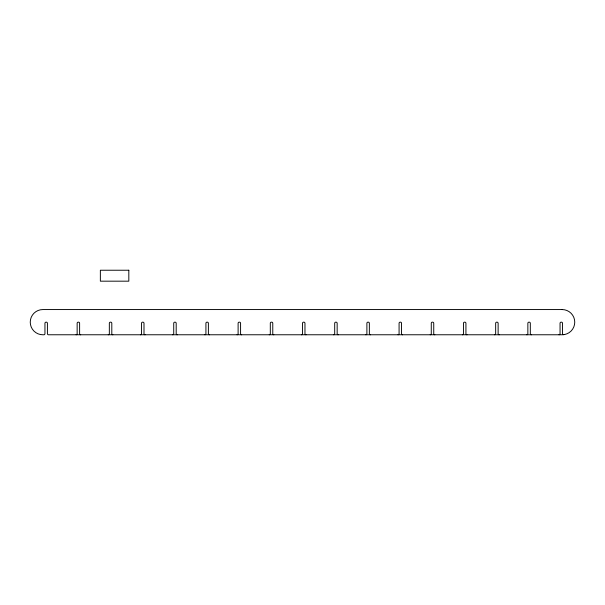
<?xml version="1.0" encoding="UTF-8"?>
<svg xmlns="http://www.w3.org/2000/svg" width="605" height="605" viewBox="0 0 605 605"><rect width="100%" height="100%" fill="white"/><g stroke="black" fill="none" stroke-linecap="round" stroke-linejoin="round"><path stroke-width="0.91" d="M76.056 334.769A1.089 1.089 0 0 0 77.145 333.68L77.145 323.251A1.089 1.089 0 0 1 78.234 322.162L78.521 322.162A1.089 1.089 0 0 1 79.61 323.251L79.61 333.68A1.089 1.089 0 0 0 80.699 334.769M108.25 334.769A1.089 1.089 0 0 0 109.339 333.68L109.339 323.251A1.089 1.089 0 0 1 110.428 322.162L110.715 322.162A1.089 1.089 0 0 1 111.804 323.251L111.804 333.68A1.089 1.089 0 0 0 112.893 334.769M140.443 334.769A1.089 1.089 0 0 0 141.532 333.68L141.532 323.251A1.089 1.089 0 0 1 142.621 322.162L142.909 322.162A1.089 1.089 0 0 1 143.998 323.251L143.998 333.68A1.089 1.089 0 0 0 145.087 334.769M172.637 334.769A1.089 1.089 0 0 0 173.726 333.68L173.726 323.251A1.089 1.089 0 0 1 174.815 322.162L175.102 322.162A1.089 1.089 0 0 1 176.191 323.251L176.191 333.68A1.089 1.089 0 0 0 177.28 334.769M204.83 334.769A1.089 1.089 0 0 0 205.919 333.68L205.919 323.251A1.089 1.089 0 0 1 207.008 322.162L207.296 322.162A1.089 1.089 0 0 1 208.385 323.251L208.385 333.68A1.089 1.089 0 0 0 209.474 334.769M237.024 334.769A1.089 1.089 0 0 0 238.113 333.68L238.113 323.251A1.089 1.089 0 0 1 239.202 322.162L239.489 322.162A1.089 1.089 0 0 1 240.578 323.251L240.578 333.68A1.089 1.089 0 0 0 241.667 334.769M269.217 334.769A1.089 1.089 0 0 0 270.306 333.68L270.306 323.251A1.089 1.089 0 0 1 271.395 322.162L271.683 322.162A1.089 1.089 0 0 1 272.772 323.251L272.772 333.68A1.089 1.089 0 0 0 273.861 334.769M301.411 334.769A1.089 1.089 0 0 0 302.5 333.68L302.5 323.251A1.089 1.089 0 0 1 303.589 322.162L303.876 322.162A1.089 1.089 0 0 1 304.965 323.251L304.965 333.68A1.089 1.089 0 0 0 306.054 334.769M333.605 334.769A1.089 1.089 0 0 0 334.694 333.68L334.694 323.251A1.089 1.089 0 0 1 335.783 322.162L336.07 322.162A1.089 1.089 0 0 1 337.159 323.251L337.159 333.68A1.089 1.089 0 0 0 338.248 334.769M365.798 334.769A1.089 1.089 0 0 0 366.887 333.68L366.887 323.251A1.089 1.089 0 0 1 367.976 322.162L368.263 322.162A1.089 1.089 0 0 1 369.352 323.251L369.352 333.68A1.089 1.089 0 0 0 370.441 334.769M397.992 334.769A1.089 1.089 0 0 0 399.081 333.68L399.081 323.251A1.089 1.089 0 0 1 400.17 322.162L400.457 322.162A1.089 1.089 0 0 1 401.546 323.251L401.546 333.68A1.089 1.089 0 0 0 402.635 334.769M430.185 334.769A1.089 1.089 0 0 0 431.274 333.68L431.274 323.251A1.089 1.089 0 0 1 432.363 322.162L432.651 322.162A1.089 1.089 0 0 1 433.74 323.251L433.74 333.68A1.089 1.089 0 0 0 434.829 334.769M462.379 334.769A1.089 1.089 0 0 0 463.468 333.68L463.468 323.251A1.089 1.089 0 0 1 464.557 322.162L464.844 322.162A1.089 1.089 0 0 1 465.933 323.251L465.933 333.68A1.089 1.089 0 0 0 467.022 334.769M494.572 334.769A1.089 1.089 0 0 0 495.661 333.68L495.661 323.251A1.089 1.089 0 0 1 496.75 322.162L497.038 322.162A1.089 1.089 0 0 1 498.127 323.251L498.127 333.68A1.089 1.089 0 0 0 499.216 334.769M526.766 334.769A1.089 1.089 0 0 0 527.855 333.68L527.855 323.251A1.089 1.089 0 0 1 528.944 322.162L529.231 322.162A1.089 1.089 0 0 1 530.32 323.251L530.32 333.68A1.089 1.089 0 0 0 531.409 334.769M558.959 334.769A1.089 1.089 0 0 0 560.048 333.68L560.048 323.251A1.089 1.089 0 0 1 561.137 322.162L561.425 322.162A1.089 1.089 0 0 1 562.514 323.251L562.514 333.589A1.089 1.089 0 0 0 563.739 334.671M128.82 270.231L100.362 270.231L100.362 281.174L128.82 281.174L128.82 270.231M562.143 309.556L42.857 309.556A12.607 12.607 0 0 0 30.25 322.162A12.607 12.607 0 0 0 42.857 334.769L43.862 334.769A1.089 1.089 0 0 0 44.951 333.68L44.951 323.251A1.089 1.089 0 0 1 46.041 322.162L46.328 322.162A1.089 1.089 0 0 1 47.417 323.251L47.417 333.68A1.089 1.089 0 0 0 48.506 334.769L562.143 334.769A12.607 12.607 0 0 0 574.75 322.162A12.607 12.607 0 0 0 562.143 309.556"/></g></svg>
